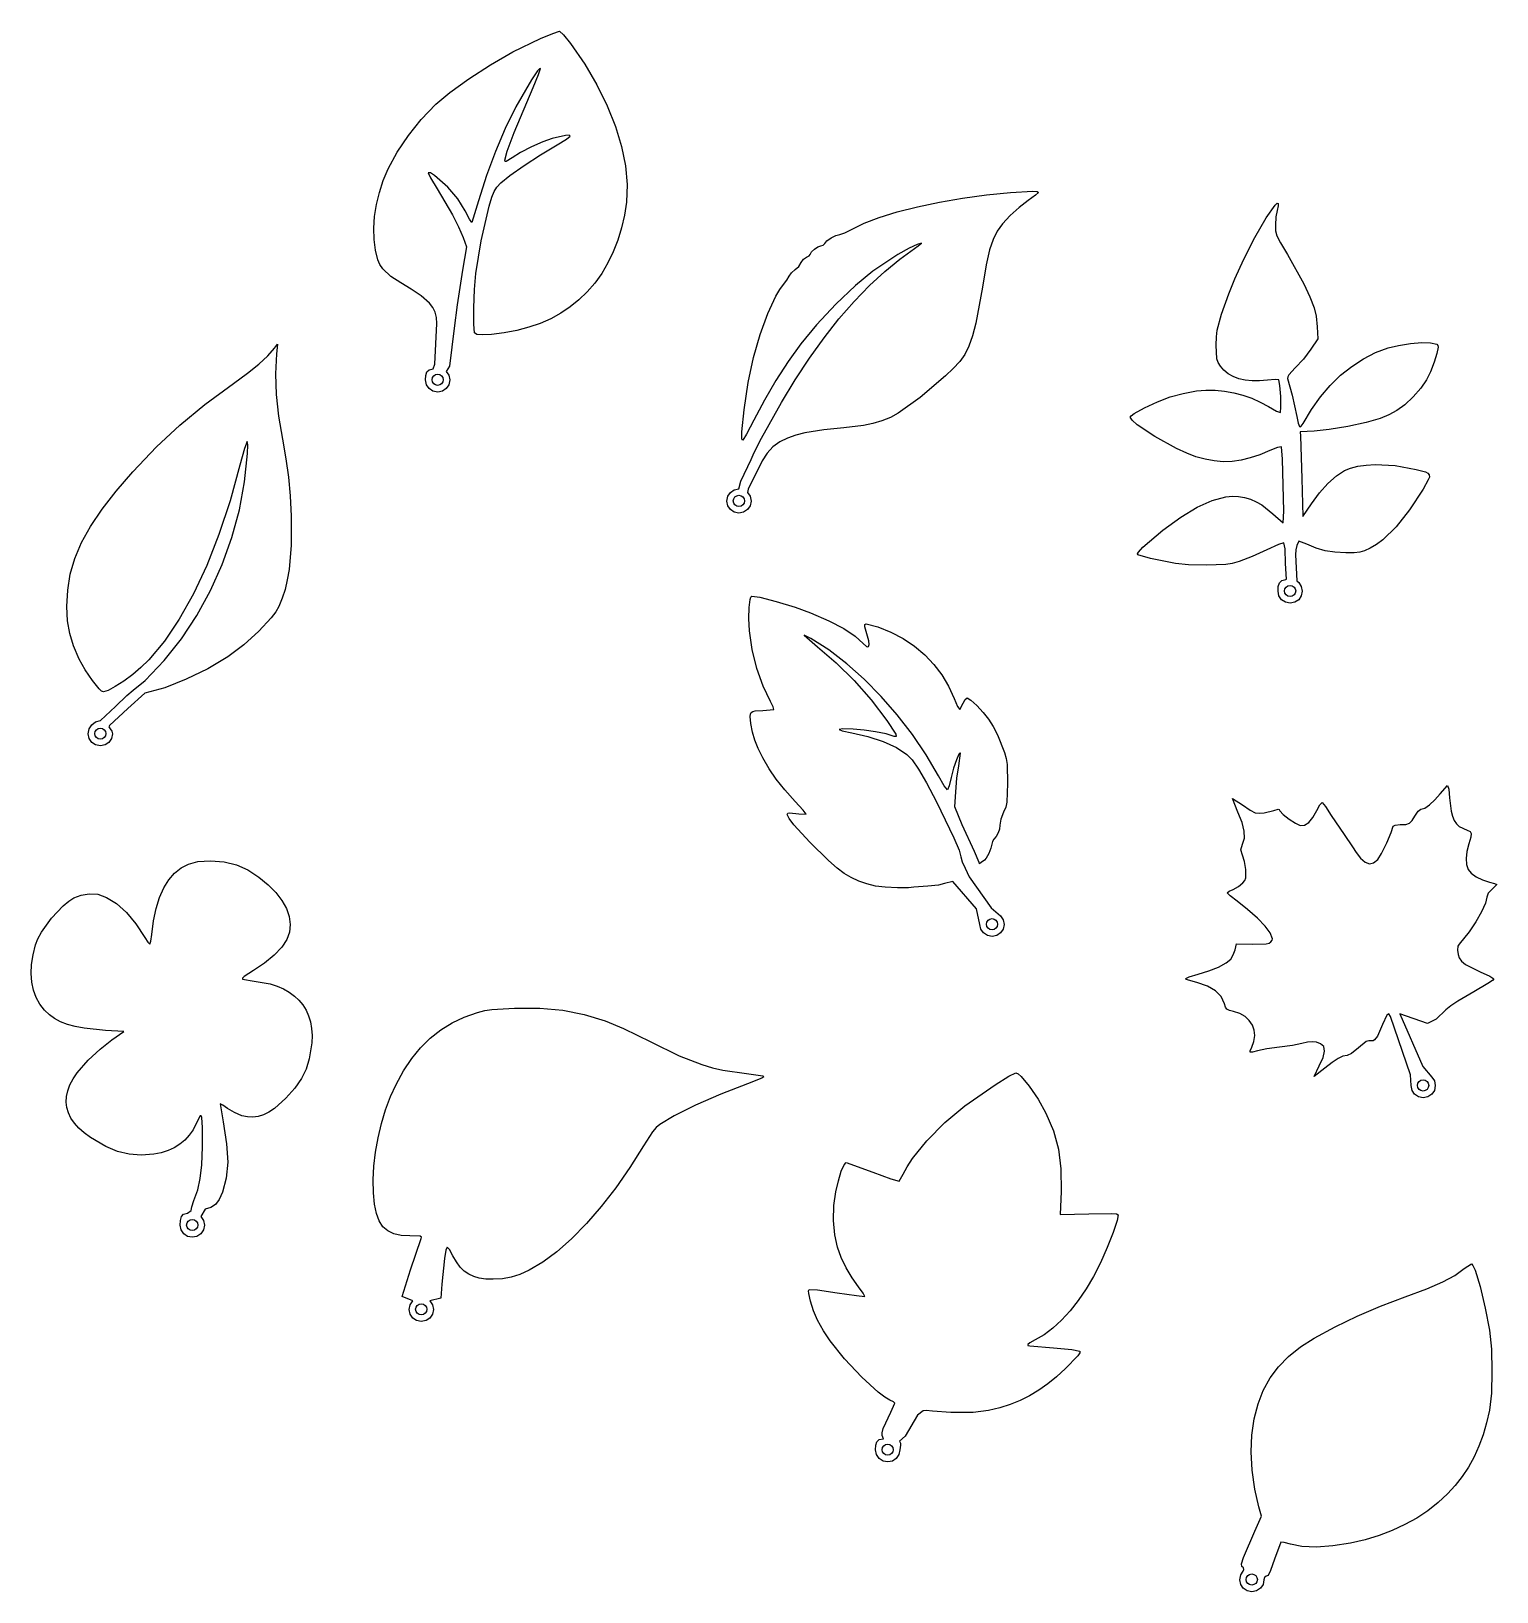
# Model space of a CAD drawing. Extents: x -162 to 89, y 92 to 360.
import ezdxf

# ---------------------------------------------------------------- set-up
doc = ezdxf.new("R2010")
doc.units = 0
doc.layers.get('0').update_dxf_attribs({"linetype": 'CONTINUOUS'})

msp = doc.modelspace()

# ---------------------------------------------------------------- linework, layer by layer
at = {"color": 7}
for points in [[(-91.032256, 301.412008), (-90.587124, 300.751781), (-90.423896, 299.943288), (-90.587124, 299.134796), (-91.03226, 298.474572), (-91.692484, 298.029436), (-92.500976, 297.866208), (-93.309472, 298.029435), (-93.969699, 298.474569), (-94.414836, 299.134793), (-94.578064, 299.943288), (-94.532875, 300.723291), (-94.347423, 301.320831), (-93.946882, 301.703282), (-93.256424, 301.838016), (-92.974904, 302.625728), (-92.644992, 309.615009), (-92.697604, 310.633091), (-92.940836, 311.544042), (-93.350395, 312.361226), (-93.901991, 313.098007), (-95.334126, 314.383819), (-97.042909, 315.508388), (-98.834008, 316.578628), (-100.51309, 317.701452), (-101.885825, 318.983772), (-102.396583, 319.718153), (-102.75788, 320.5325), (-103.182392, 322.222329), (-103.415128, 324.052454), (-103.459807, 325.99), (-103.320146, 328.002093), (-102.999865, 330.055857), (-102.502683, 332.118419), (-101.832317, 334.156903), (-100.992488, 336.138434), (-99.436142, 339.016698), (-97.529461, 341.861793), (-95.31389, 344.617412), (-92.830872, 347.227246), (-90.428676, 349.258454), (-87.171573, 351.604492), (-83.441318, 354.00598), (-79.619667, 356.203534), (-74.892476, 358.475998), (-72.755654, 359.381236), (-71.637835, 359.747196), (-70.917067, 359.130321), (-69.717451, 357.647196), (-67.29838, 354.106069), (-65.20329, 350.531841), (-63.445062, 346.961163), (-62.036575, 343.430685), (-60.990709, 339.977057), (-60.320342, 336.63693), (-60.038355, 333.446954), (-60.157627, 330.443779), (-60.490859, 328.20789), (-60.980401, 326.034146), (-61.620455, 323.935833), (-62.405228, 321.926241), (-63.328924, 320.018655), (-64.385747, 318.226364), (-65.569903, 316.562656), (-66.875595, 315.040817), (-68.277828, 313.678708), (-69.781423, 312.459046), (-71.389655, 311.38022), (-73.105801, 310.440622), (-74.933134, 309.638641), (-76.874931, 308.972669), (-78.934467, 308.441096), (-81.115016, 308.042313), (-83.286078, 307.764554), (-84.831205, 307.672728), (-85.787979, 307.766894), (-86.193984, 308.047113), (-86.193984, 308.046825), (-86.32953, 309.532713), (-86.325265, 312.303432), (-86.200197, 315.484273), (-85.973336, 318.200529), (-85.049234, 323.780017), (-83.649944, 329.747196), (-83.208233, 331.31777), (-82.837414, 332.289994), (-82.376136, 332.987677), (-81.663048, 333.734626), (-80.105002, 335.020766), (-77.700386, 336.72774), (-74.861256, 338.576164), (-71.999667, 340.286652), (-70.431792, 341.242535), (-69.779667, 341.776109), (-69.988279, 341.895346), (-70.595964, 341.859093), (-72.899667, 341.335498), (-74.487282, 340.772972), (-76.403388, 339.917933), (-78.277634, 338.948634), (-79.739667, 338.043331), (-80.760179, 337.393315), (-80.939862, 337.421665), (-81.014512, 337.649998), (-80.581296, 339.176472), (-79.391325, 342.367155), (-76.151491, 350.123554), (-75.226377, 352.303049), (-74.894531, 353.363554), (-75.0441, 353.320093), (-75.372075, 352.94339), (-76.422537, 351.410196), (-79.116523, 346.764264), (-80.931316, 343.052768), (-82.598766, 339.124344), (-84.11469, 334.989585), (-85.474904, 330.659086), (-86.641304, 326.965558), (-87.04137, 327.491511), (-87.81124, 328.948018), (-89.023998, 331.028557), (-90.772064, 332.993894), (-93.040917, 335.020087), (-93.7589, 335.450791), (-94.149736, 335.457122), (-93.745316, 334.601557), (-92.589336, 332.728238), (-89.955435, 328.275466), (-88.916376, 326.197483), (-88.130736, 324.346566), (-87.540392, 322.778173), (-88.256064, 318.762681), (-89.173317, 312.813046), (-89.699664, 308.854905), (-90.452432, 302.300504), (-91.032256, 301.412008)], [(-40.545722, 282.594824), (-38.771234, 286.328784), (-38.771234, 286.329016), (-38.268634, 287.533598), (-36.996031, 289.953343), (-33.552007, 296.081392), (-31.203114, 299.99105), (-28.767935, 303.700246), (-26.262787, 307.189231), (-23.703989, 310.438256), (-21.10786, 313.427575), (-18.490719, 316.137436), (-15.868883, 318.548094), (-13.258671, 320.639798), (-10.156511, 322.954264), (-9.556511, 323.414805), (-10.311087, 323.169563), (-11.65534, 322.556683), (-13.595125, 321.460039), (-17.904791, 318.626934), (-20.885065, 316.168753), (-24.263686, 312.937435), (-27.553758, 309.425331), (-30.268383, 306.124794), (-32.428194, 303.0832), (-34.507426, 299.854165), (-36.469297, 296.497633), (-38.277023, 293.073544), (-39.535937, 290.674323), (-40.204295, 289.62428), (-40.300987, 289.693248), (-40.356785, 289.97096), (-40.356676, 291.067157), (-39.986506, 294.824433), (-39.269469, 299.528773), (-38.381247, 303.812844), (-37.239129, 307.716057), (-35.897152, 311.338283), (-34.504057, 314.320363), (-33.834821, 315.459112), (-33.208583, 316.303139), (-32.632334, 317.065686), (-32.251007, 317.75543), (-31.854842, 318.342703), (-31.242935, 318.858882), (-30.611326, 319.40399), (-30.167775, 320.060819), (-29.769672, 320.64911), (-29.247327, 321.029438), (-28.815937, 321.256083), (-28.636511, 321.474885), (-28.427629, 321.888963), (-27.928113, 322.376917), (-27.328658, 322.783522), (-26.819959, 322.953551), (-26.388002, 323.074075), (-26.132943, 323.373551), (-25.762164, 323.828038), (-25.0567, 324.319206), (-24.24697, 324.712547), (-23.563391, 324.873551), (-22.720922, 325.149118), (-21.450935, 325.811651), (-19.41175, 326.832732), (-16.80261, 327.82792), (-13.715475, 328.776003), (-10.242308, 329.65577), (-6.475069, 330.446011), (-2.50572, 331.125514), (1.573778, 331.673069), (5.671465, 332.067465), (9.542092, 332.300255), (10.280841, 332.259238), (10.483489, 332.115913), (9.972364, 331.629012), (8.743489, 330.735913), (7.157183, 329.530874), (5.634187, 328.147547), (4.334868, 326.744266), (3.419593, 325.479366), (2.709665, 324.057294), (2.126554, 322.26922), (1.55449, 319.676083), (0.877705, 315.838818), (-0.260471, 309.683029), (-0.810315, 307.507905), (-1.417238, 305.766993), (-2.133669, 304.334566), (-3.01204, 303.084896), (-4.10478, 301.892256), (-5.464319, 300.63092), (-9.79362, 296.945263), (-13.575055, 294.234432), (-14.897339, 293.490475), (-16.339158, 292.916164), (-17.878692, 292.481877), (-19.494122, 292.157991), (-22.865385, 291.72293), (-26.278386, 291.374001), (-29.558561, 290.874222), (-31.094289, 290.493707), (-32.531349, 289.986611), (-33.847921, 289.323312), (-35.022186, 288.474187), (-36.032323, 287.409613), (-36.856511, 286.099968), (-39.301993, 281.228688), (-39.389767, 280.655032), (-38.944635, 279.994805), (-38.781407, 279.186312), (-38.944635, 278.37782), (-39.389771, 277.717596), (-40.049995, 277.27246), (-40.858487, 277.109232), (-41.666984, 277.272459), (-42.32721, 277.717593), (-42.772347, 278.377817), (-42.935575, 279.186312), (-42.772347, 279.994807), (-42.32721, 280.655031), (-41.666984, 281.100165), (-40.858487, 281.263392), (-40.545722, 282.594824)], [(55.110406, 265.205752), (55.555538, 264.545525), (55.718766, 263.737032), (55.555538, 262.92854), (55.110402, 262.268316), (54.450177, 261.82318), (53.641686, 261.659952), (52.833189, 261.823179), (52.172963, 262.268313), (51.727825, 262.928537), (51.564598, 263.737032), (51.613856, 264.533316), (51.808262, 265.166675), (52.217757, 265.584945), (52.912284, 265.73596), (52.993052, 265.79612), (52.837898, 268.490712), (52.837874, 268.490712), (52.770521, 270.988679), (52.58453, 271.99312), (51.616397, 271.716157), (49.64453, 270.830392), (47.147831, 269.701541), (44.917874, 268.840152), (43.713596, 268.477054), (42.631124, 268.273936), (39.277874, 268.16036), (36.241874, 268.243002), (33.997874, 268.454032), (29.720594, 269.334112), (27.529514, 269.97124), (27.493717, 270.140694), (27.627573, 270.418203), (28.390499, 271.283888), (31.800986, 274.163472), (34.906819, 276.425654), (37.719694, 278.13065), (40.279437, 279.284431), (42.625874, 279.892972), (43.731549, 279.994643), (44.798832, 279.962244), (45.832702, 279.796522), (46.838137, 279.498222), (47.820115, 279.068092), (48.783614, 278.506877), (50.67509, 276.994184), (52.462826, 275.464872), (52.533138, 277.46564), (52.461341, 281.885628), (52.307668, 286.35136), (52.132346, 288.48936), (51.490181, 288.378984), (50.181386, 287.854536), (48.452709, 287.125261), (46.808332, 286.56991), (45.22621, 286.18663), (43.684298, 285.973568), (42.160554, 285.92887), (40.632931, 286.050684), (39.079386, 286.337156), (37.477874, 286.786432), (35.930391, 287.381278), (34.153715, 288.210654), (30.449732, 290.249477), (27.439821, 292.255866), (26.530734, 293.044699), (26.197874, 293.582784), (26.386878, 293.822246), (26.907314, 294.187583), (28.663016, 295.155013), (30.90606, 296.203324), (33.077522, 297.050768), (35.282411, 297.643314), (37.569434, 298.058128), (39.164085, 298.182878), (40.771793, 298.169986), (42.378494, 298.022513), (43.97012, 297.74352), (45.532607, 297.336068), (47.051888, 296.80322), (48.513898, 296.148035), (49.90457, 295.373576), (51.27608, 294.605122), (51.971618, 294.362808), (52.068205, 295.269423), (52.022009, 297.13439), (51.880274, 299.016058), (51.690242, 299.972776), (51.047813, 300.013843), (49.745306, 299.892664), (48.396234, 299.772176), (47.124172, 299.7784), (45.939305, 299.90829), (44.851817, 300.158797), (43.871894, 300.526875), (43.009721, 301.009475), (42.275482, 301.603551), (41.679362, 302.306056), (41.273817, 302.945026), (41.060045, 303.557998), (40.972034, 305.906053), (41.006996, 307.357459), (41.13278, 308.497769), (41.896706, 311.224869), (43.131026, 314.704869), (44.181458, 317.278797), (45.676667, 320.633688), (47.605562, 324.379039), (49.540182, 327.728915), (51.052562, 329.897381), (51.432499, 330.253214), (51.613037, 330.224371), (51.596859, 329.803509), (51.386642, 328.983285), (51.206297, 327.912098), (51.125474, 326.514037), (51.152385, 325.518424), (51.37448, 324.659386), (51.981665, 323.467673), (53.163842, 321.474037), (55.961276, 316.413305), (57.022682, 314.173487), (57.770042, 312.304869), (58.096859, 310.85804), (58.29845, 309.064597), (58.410866, 307.024333), (57.205754, 305.224597), (55.92164, 303.538197), (54.52661, 302.010936), (53.442713, 300.844044), (53.221684, 300.467285), (53.20181, 300.210936), (53.969654, 297.329685), (54.775226, 293.704872), (55.026412, 292.545232), (55.265183, 291.991416), (55.394131, 291.926355), (55.537035, 291.994346), (55.887458, 292.504944), (57.288664, 294.863729), (58.830905, 297.029781), (60.503239, 298.993377), (62.294726, 300.744791), (64.194425, 302.274299), (66.191394, 303.572175), (68.274692, 304.628695), (70.433378, 305.434133), (72.2361, 305.875199), (74.25992, 306.193345), (76.191662, 306.350907), (77.718146, 306.310221), (78.794015, 306.080156), (78.961419, 305.878418), (78.997874, 305.549917), (78.807178, 304.503934), (78.324695, 302.971999), (77.684834, 301.333758), (77.022002, 299.968856), (76.035617, 298.543667), (74.719796, 297.044339), (73.284392, 295.688644), (71.939258, 294.694352), (70.53701, 293.957838), (69.054986, 293.325256), (66.678158, 292.643539), (63.537407, 291.966703), (60.331168, 291.42846), (57.757874, 291.16252), (55.357874, 291.061464), (55.414274, 290.283168), (55.654274, 283.026672), (55.837898, 276.548472), (57.272474, 278.706672), (58.653413, 280.587706), (60.111101, 282.216936), (61.568542, 283.516987), (62.948738, 284.410488), (64.00711, 284.835756), (65.25557, 285.147445), (66.667402, 285.345126), (68.215889, 285.428369), (71.615971, 285.24982), (75.24209, 284.60836), (76.833696, 284.177264), (77.272105, 283.95469), (77.490512, 283.675678), (77.502615, 283.30141), (77.32211, 282.793071), (76.438058, 281.218912), (74.118363, 277.66144), (71.797481, 274.757156), (69.523045, 272.558945), (68.418127, 271.741145), (67.342682, 271.119696), (66.363404, 270.666231), (65.56205, 270.423907), (64.605969, 270.328869), (63.162506, 270.317264), (61.289557, 270.401702), (59.650976, 270.656582), (58.101829, 271.114313), (56.497178, 271.807304), (55.131002, 272.317984), (54.783551, 271.585887), (54.587472, 270.84151), (54.530258, 269.938688), (54.765084, 265.495216), (55.110406, 265.205752)], [(-148.253008, 239.271816), (-148.416236, 238.463324), (-148.861372, 237.8031), (-149.521596, 237.357964), (-150.330088, 237.194736), (-151.138584, 237.357963), (-151.798811, 237.803097), (-152.243948, 238.463321), (-152.407176, 239.271816), (-152.247121, 240.098294), (-151.80466, 240.806245), (-151.136347, 241.319522), (-150.298736, 241.561976), (-147.706673, 243.950505), (-145.814096, 245.845912), (-144.694021, 246.737331), (-142.622952, 248.43344), (-139.392404, 251.825532), (-136.436094, 255.548291), (-133.774788, 259.560109), (-131.429255, 263.819379), (-129.420261, 268.284492), (-127.768575, 272.913839), (-126.494962, 277.665814), (-125.620192, 282.498808), (-125.110153, 287.312055), (-125.059651, 288.840589), (-125.169712, 289.412048), (-125.625693, 288.211266), (-126.408512, 285.32428), (-128.089072, 279.210398), (-129.992178, 273.469278), (-132.094206, 268.147112), (-134.371534, 263.290092), (-136.800538, 258.94441), (-139.357595, 255.156257), (-142.019082, 251.971828), (-143.381605, 250.620443), (-144.761376, 249.437312), (-146.286264, 248.315004), (-147.773771, 247.361693), (-149.016807, 246.699875), (-149.80828, 246.452048), (-150.110941, 246.597846), (-150.548257, 247.002282), (-151.681248, 248.38934), (-152.916041, 250.217751), (-153.961424, 252.092048), (-154.944547, 254.356869), (-155.585609, 256.457372), (-155.938559, 258.625213), (-156.057344, 261.092048), (-155.928078, 263.900096), (-155.481909, 266.628958), (-154.694097, 269.329193), (-153.539903, 272.051359), (-151.994588, 274.846013), (-150.033413, 277.763714), (-147.63164, 280.85502), (-144.764528, 284.170488), (-140.708816, 288.457713), (-136.715019, 292.208613), (-132.43742, 295.72702), (-127.530304, 299.316768), (-125.090403, 301.087666), (-123.140827, 302.656421), (-121.628002, 304.069169), (-120.498352, 305.372045), (-119.953552, 306.092045), (-120.105904, 304.417629), (-120.282803, 300.971454), (-120.182358, 297.45037), (-119.797654, 293.751496), (-119.121776, 289.771952), (-118.514835, 286.413177), (-118.087735, 283.282441), (-117.808641, 280.094917), (-117.64572, 276.565776), (-117.642203, 271.599777), (-117.977089, 267.472393), (-118.278243, 265.673091), (-118.672169, 264.023334), (-119.161591, 262.503087), (-119.749232, 261.092312), (-120.265799, 260.201575), (-121.030589, 259.174526), (-123.136547, 256.877652), (-125.730532, 254.534007), (-128.475968, 252.475912), (-131.910228, 250.418563), (-135.600172, 248.612426), (-139.285868, 247.171919), (-142.707384, 246.211464), (-145.607506, 243.613312), (-148.789304, 240.685592), (-148.863076, 240.442923), (-148.661217, 240.102748), (-148.389327, 239.700551), (-148.253008, 239.271816), (-148.253008, 239.271816)], [(-91.55152, 299.970936), (-91.626855, 299.597785), (-91.832301, 299.293065), (-92.137018, 299.087616), (-92.510168, 299.01228), (-92.883319, 299.087616), (-93.188039, 299.293065), (-93.393488, 299.597785), (-93.468824, 299.970936), (-93.393488, 300.344087), (-93.188039, 300.648807), (-92.883319, 300.854256), (-92.510168, 300.929592), (-92.137018, 300.854256), (-91.832301, 300.648807), (-91.626855, 300.344087), (-91.55152, 299.970936), (-91.55152, 299.970936)], [(-39.909031, 279.21396), (-39.984366, 278.840809), (-40.189812, 278.536089), (-40.49453, 278.33064), (-40.867679, 278.255304), (-41.24083, 278.33064), (-41.54555, 278.536089), (-41.750999, 278.840809), (-41.826335, 279.21396), (-41.750999, 279.587111), (-41.54555, 279.891831), (-41.24083, 280.09728), (-40.867679, 280.172616), (-40.49453, 280.09728), (-40.189812, 279.891831), (-39.984366, 279.587111), (-39.909031, 279.21396), (-39.909031, 279.21396)], [(4.005662, 208.056072), (4.450794, 207.395845), (4.614022, 206.587352), (4.450794, 205.77886), (4.005658, 205.118636), (3.345433, 204.6735), (2.536942, 204.510272), (1.728445, 204.673499), (1.068219, 205.118633), (0.623082, 205.778857), (0.459854, 206.587352), (-0.131437, 209.230944), (-4.203831, 213.966944), (-5.611967, 213.592128), (-6.621272, 213.331627), (-8.481495, 213.15068), (-10.893359, 212.956712), (-11.801803, 212.830905), (-13.662124, 212.83824), (-15.776049, 212.956629), (-17.445303, 213.163984), (-18.921264, 213.529141), (-20.315398, 214.012541), (-21.618415, 214.610458), (-22.821023, 215.319168), (-24.029501, 216.235365), (-25.504057, 217.523551), (-28.72471, 220.669896), (-31.42959, 223.666211), (-32.259429, 224.76686), (-32.565303, 225.420504), (-32.490603, 225.640497), (-32.201243, 225.730976), (-30.586999, 225.548776), (-29.332527, 225.477576), (-29.8345, 226.173341), (-31.204535, 227.682976), (-32.988045, 229.649994), (-34.466114, 231.493257), (-35.69757, 233.291833), (-36.741239, 235.124792), (-37.548703, 236.777445), (-38.120316, 238.191176), (-38.519017, 239.545531), (-38.807743, 241.020056), (-38.945863, 242.263662), (-38.900651, 242.663446), (-38.75406, 242.943305), (-38.48719, 243.124304), (-38.081143, 243.227507), (-36.775919, 243.284792), (-34.898423, 243.431672), (-34.99821, 243.897641), (-35.444383, 244.811672), (-36.706359, 247.46071), (-37.765968, 250.492665), (-38.563697, 253.707381), (-39.040031, 256.904704), (-39.163578, 259.044418), (-39.130394, 260.922008), (-38.956485, 262.286904), (-38.82176, 262.698789), (-38.657855, 262.888536), (-37.254097, 262.675543), (-34.445734, 261.941741), (-31.230294, 260.969627), (-28.605303, 260.041696), (-25.425261, 258.652107), (-22.887137, 257.32324), (-20.94343, 256.027277), (-19.546639, 254.7364), (-18.979048, 254.218214), (-18.78297, 254.168286), (-18.626383, 254.24772), (-18.522006, 254.567908), (-18.584109, 255.198922), (-19.250495, 257.624792), (-19.300482, 258.016872), (-19.036155, 258.144293), (-17.067343, 257.599352), (-14.808075, 256.700762), (-12.704875, 255.599603), (-10.768619, 254.30608), (-9.010184, 252.830404), (-7.440449, 251.182781), (-6.070289, 249.373419), (-4.910583, 247.412527), (-3.972207, 245.310312), (-3.371361, 243.931285), (-2.997423, 243.43436), (-2.409135, 244.505184), (-2.047056, 245.168764), (-1.704471, 245.444768), (-1.086613, 245.065357), (-0.07101, 244.129691), (1.038314, 242.941622), (1.937337, 241.805), (2.729622, 240.530289), (3.472191, 239.103109), (4.672137, 236.076312), (4.965861, 235.019225), (5.132997, 233.984327), (5.211177, 230.761792), (5.093958, 227.541627), (4.887045, 226.701126), (4.505265, 225.843992), (4.025505, 224.609257), (3.846561, 223.612128), (3.787295, 222.930589), (3.586434, 222.268079), (3.266624, 221.679037), (2.850513, 221.217904), (2.585097, 220.831891), (2.474697, 220.341808), (2.321639, 219.652357), (1.963986, 218.740587), (1.55402, 217.945168), (1.244025, 217.604768), (0.691833, 217.227632), (0.387426, 216.988971), (0.314697, 217.191472), (-0.496743, 219.068608), (-2.571567, 223.685912), (-3.834975, 226.767048), (-3.697359, 229.325912), (-3.485352, 231.685087), (-3.168879, 233.76384), (-2.882703, 235.92384), (-2.986082, 235.973289), (-3.148008, 235.779029), (-3.584974, 234.822348), (-4.068553, 233.379727), (-4.473695, 231.777096), (-4.832419, 230.32599), (-5.108343, 229.684536), (-5.649321, 230.35826), (-6.645303, 232.069168), (-8.749666, 235.67079), (-11.115264, 239.171218), (-13.701928, 242.527239), (-16.469487, 245.695638), (-19.377774, 248.633203), (-22.386618, 251.296721), (-25.455851, 253.642977), (-28.545303, 255.62876), (-29.685303, 256.158224), (-27.403671, 254.20964), (-24.166772, 251.43416), (-21.096078, 248.395799), (-18.202437, 245.106067), (-15.496695, 241.576472), (-13.963215, 239.211349), (-13.899854, 238.808386), (-14.265303, 238.83588), (-15.631861, 239.245457), (-17.421633, 239.615518), (-19.38824, 239.902938), (-21.285303, 240.064592), (-23.037365, 240.097293), (-23.66691, 239.990596), (-23.165652, 239.765909), (-21.525303, 239.44464), (-18.768568, 238.836359), (-16.142766, 237.964965), (-13.838233, 236.905017), (-12.045303, 235.731072), (-11.165437, 234.793498), (-10.08356, 233.212679), (-8.718083, 230.857391), (-6.987415, 227.596408), (-3.992285, 221.418508), (-3.119731, 219.306989), (-2.805303, 218.166064), (-2.593803, 217.337561), (-2.085303, 216.247824), (-1.365303, 214.737664), (2.396655, 209.425312), (4.005662, 208.056072)], [(54.591142, 263.76468), (54.515806, 263.391529), (54.310361, 263.086809), (54.005643, 262.88136), (53.632494, 262.806024), (53.259343, 262.88136), (52.954623, 263.086809), (52.749174, 263.391529), (52.673838, 263.76468), (52.749174, 264.137831), (52.954623, 264.442551), (53.259343, 264.648), (53.632494, 264.723336), (54.005643, 264.648), (54.310361, 264.442551), (54.515806, 264.137831), (54.591142, 263.76468), (54.591142, 263.76468)], [(-149.380632, 239.299464), (-149.455967, 238.926313), (-149.661413, 238.621593), (-149.96613, 238.416144), (-150.33928, 238.340808), (-150.712431, 238.416144), (-151.017151, 238.621593), (-151.2226, 238.926313), (-151.297936, 239.299464), (-151.2226, 239.672615), (-151.017151, 239.977335), (-150.712431, 240.182784), (-150.33928, 240.25812), (-149.96613, 240.182784), (-149.661413, 239.977335), (-149.455967, 239.672615), (-149.380632, 239.299464), (-149.380632, 239.299464)], [(77.91444, 180.413208), (78.359572, 179.752981), (78.5228, 178.944488), (78.359572, 178.135996), (77.914436, 177.475772), (77.254212, 177.030636), (76.44572, 176.867408), (75.637224, 177.030635), (74.976997, 177.475769), (74.53186, 178.135993), (74.368632, 178.944488), (74.280494, 180.821752), (70.823742, 190.812192), (70.533661, 191.235482), (70.217441, 191.019696), (69.491776, 189.406988), (68.617126, 187.446244), (68.114675, 186.795413), (67.845548, 186.632893), (67.56387, 186.60964), (67.104936, 186.647491), (66.678564, 186.514086), (65.352798, 185.428664), (64.172001, 184.473248), (63.387942, 184.101752), (62.687655, 183.976369), (61.844934, 183.586209), (60.823023, 182.910259), (59.585166, 181.927504), (57.763566, 180.501752), (58.589742, 182.313152), (58.590294, 182.313072), (59.275634, 183.793742), (59.542104, 184.878294), (59.394152, 185.635843), (58.836222, 186.135504), (58.169907, 186.393228), (57.454842, 186.480355), (56.626522, 186.397056), (55.620438, 186.143504), (54.02154, 185.816454), (51.811758, 185.525992), (49.617408, 185.240177), (48.055614, 184.924296), (47.176238, 184.672614), (46.777902, 184.652929), (46.769375, 184.920915), (47.059422, 185.532248), (47.442027, 186.532143), (47.577906, 187.51478), (47.479899, 188.455083), (47.160843, 189.327971), (46.633578, 190.108368), (45.91094, 190.771194), (45.005769, 191.291372), (43.930902, 191.643824), (43.219056, 191.825422), (42.8052, 192.034726), (42.562353, 192.378721), (42.363534, 192.964392), (41.789486, 194.220274), (40.852728, 195.210813), (39.486158, 195.987495), (37.62267, 196.601808), (36.221696, 196.999296), (35.880083, 197.154125), (35.780565, 197.29797), (36.316353, 197.607585), (37.846134, 198.037896), (39.673945, 198.602487), (41.358243, 199.283878), (42.696884, 199.989325), (43.487718, 200.626088), (43.89447, 201.344464), (44.21187, 202.231872), (44.465622, 203.239656), (47.193822, 203.210696), (49.503957, 203.264327), (50.029184, 203.389428), (50.349918, 203.607104), (50.577569, 203.868987), (50.636568, 204.125853), (50.198934, 205.123624), (49.374027, 206.263523), (48.029766, 207.669628), (46.356429, 209.159343), (44.544294, 210.550072), (43.357794, 211.46328), (42.864294, 211.99748), (43.162083, 212.283398), (43.87803, 212.599688), (44.780451, 213.059936), (45.526542, 213.691976), (45.867263, 214.144198), (46.043058, 214.574221), (46.04391, 216.014064), (45.834267, 217.383102), (45.495078, 218.473152), (45.183597, 219.373762), (45.495078, 220.322336), (45.798372, 221.382663), (45.775575, 222.585669), (45.411746, 224.033789), (44.691942, 225.829456), (43.783278, 228.181216), (45.485574, 227.0756), (46.786953, 226.177929), (47.67147, 225.718408), (48.349721, 225.64293), (49.174449, 225.69475), (50.86119, 226.128568), (51.55995, 226.338992), (51.734202, 226.268295), (51.873438, 226.076088), (52.469022, 225.429294), (53.479932, 224.631316), (54.56413, 223.927351), (55.379574, 223.5626), (56.126943, 223.615952), (56.857554, 224.066865), (57.555801, 224.901299), (58.206078, 226.105216), (58.750254, 227.112053), (59.136318, 227.477592), (59.706132, 226.783892), (60.692142, 225.244096), (62.88495, 222.019288), (64.320006, 219.908472), (64.942416, 218.903378), (65.702166, 217.930936), (66.485198, 217.241278), (67.222374, 216.972541), (67.937159, 217.122809), (68.653014, 217.690168), (69.315936, 218.764579), (70.19952, 220.561612), (70.972557, 222.362023), (71.303838, 223.446568), (71.641374, 223.628781), (72.484206, 223.701752), (73.480084, 223.744214), (74.123343, 223.937479), (74.585735, 224.380367), (75.039006, 225.171696), (75.585924, 226.030045), (76.052166, 226.341752), (76.706659, 226.542415), (77.532693, 227.096699), (78.441029, 227.933048), (79.342422, 228.979904), (80.642336, 230.421752), (80.817476, 229.794694), (80.971088, 228.287088), (81.240532, 225.984008), (81.463897, 225.120061), (81.763625, 224.415942), (82.152668, 223.847727), (82.643978, 223.391491), (83.9852, 222.719256), (84.491365, 222.501327), (84.689846, 222.176107), (84.604891, 221.537739), (84.260744, 220.380368), (83.933214, 219.06842), (83.804102, 217.878666), (83.874421, 216.849463), (84.145184, 216.019168), (84.681915, 215.356986), (85.539485, 214.734682), (86.61593, 214.212587), (87.809288, 213.851032), (88.695314, 213.613978), (89.06384, 213.421864), (88.22384, 212.59152), (87.581855, 211.924515), (87.38384, 211.264752), (87.135476, 210.229524), (86.466149, 208.744593), (85.489503, 207.030811), (84.319184, 205.309032), (82.605056, 203.194872), (82.413145, 202.82833), (82.352285, 202.180206), (82.421291, 201.449675), (82.618976, 200.835912), (83.02768, 200.262178), (83.674136, 199.738301), (86.243744, 198.472792), (87.896369, 197.701533), (88.583744, 197.262224), (88.302409, 196.943906), (87.545347, 196.436149), (85.125686, 195.031257), (82.368061, 193.405435), (81.188541, 192.621514), (80.315768, 191.916568), (78.684846, 190.346888), (77.164374, 189.572184), (72.437934, 191.264472), (76.385154, 182.199304), (77.91444, 180.413208)], [(-133.10392, 156.482656), (-132.658788, 155.822429), (-132.49556, 155.013936), (-132.658788, 154.205444), (-133.103924, 153.54522), (-133.764148, 153.100084), (-134.57264, 152.936856), (-135.381136, 153.100083), (-136.041363, 153.545217), (-136.4865, 154.205441), (-136.649728, 155.013936), (-136.610645, 155.822431), (-136.438627, 156.482655), (-136.051519, 156.927789), (-135.367168, 157.091016), (-134.741344, 157.558808), (-134.664469, 158.139212), (-134.290144, 159.228152), (-133.644252, 161.079188), (-133.217281, 163.018622), (-132.958942, 165.360635), (-132.818944, 168.419408), (-132.795429, 171.777911), (-132.926264, 173.459408), (-133.070914, 173.755271), (-133.227978, 173.741081), (-133.876864, 172.474232), (-134.443704, 171.386964), (-135.09993, 170.428142), (-135.850254, 169.594354), (-136.699385, 168.882185), (-137.652033, 168.288221), (-138.712907, 167.809047), (-139.886718, 167.44125), (-141.178176, 167.181416), (-143.319509, 167.006359), (-145.366519, 167.162486), (-147.372146, 167.658324), (-149.389328, 168.5024), (-152.030651, 170.03321), (-153.109367, 170.834214), (-154.026735, 171.658698), (-154.782715, 172.506472), (-155.377269, 173.377347), (-155.810357, 174.271132), (-156.081941, 175.187639), (-156.191981, 176.126678), (-156.140439, 177.088059), (-155.927275, 178.071592), (-155.55245, 179.077088), (-155.015926, 180.104358), (-154.317664, 181.153212), (-152.435768, 183.314912), (-150.384146, 185.185052), (-148.340024, 186.794912), (-146.301248, 188.219408), (-149.420024, 188.400488), (-153.122738, 188.768033), (-154.642922, 189.056782), (-155.974172, 189.426062), (-157.140374, 189.883783), (-158.165414, 190.437854), (-159.073178, 191.096186), (-159.887552, 191.866688), (-160.694564, 192.889044), (-161.328867, 194.040351), (-161.789108, 195.310751), (-162.073932, 196.690388), (-162.181984, 198.169403), (-162.111909, 199.737937), (-161.862352, 201.386134), (-161.43196, 203.104136), (-161.023508, 204.134667), (-160.399273, 205.278022), (-158.698798, 207.663926), (-156.721216, 209.783295), (-155.750598, 210.593481), (-154.857208, 211.157576), (-153.63874, 211.594229), (-152.24884, 211.816664), (-150.755281, 211.768721), (-149.24884, 211.200008), (-147.554278, 210.148421), (-145.864213, 208.619435), (-144.23358, 206.670586), (-142.717312, 204.359408), (-142.194596, 203.554283), (-141.870456, 203.219408), (-141.695685, 203.695283), (-141.53208, 204.839408), (-141.223838, 207.199547), (-140.776072, 209.31999), (-140.189535, 211.199301), (-139.464977, 212.836046), (-138.60315, 214.22879), (-137.604805, 215.376097), (-136.470694, 216.276534), (-135.201568, 216.928664), (-133.619754, 217.36565), (-131.4188, 217.4642), (-129.076525, 217.305297), (-127.001209, 216.821648), (-125.064182, 215.970438), (-123.136776, 214.708856), (-121.549107, 213.391153), (-120.232406, 212.040834), (-119.192658, 210.671307), (-118.435848, 209.295977), (-117.967962, 207.928251), (-117.794986, 206.581535), (-117.922905, 205.269236), (-118.357704, 204.00476), (-119.210855, 202.70733), (-120.532675, 201.309827), (-122.198023, 199.928654), (-124.08176, 198.680216), (-125.65584, 197.666783), (-125.976253, 197.366528), (-125.978944, 197.209064), (-123.982824, 196.863152), (-121.246839, 196.370829), (-120.036539, 195.987314), (-118.933115, 195.514685), (-117.93788, 194.954781), (-117.052144, 194.309443), (-116.277218, 193.580513), (-115.614415, 192.769829), (-115.065046, 191.879233), (-114.630421, 190.910565), (-114.311853, 189.865665), (-114.110653, 188.746375), (-114.028132, 187.554534), (-114.065602, 186.291983), (-114.50576, 183.562112), (-115.060054, 181.785138), (-115.867943, 180.142862), (-117.003059, 178.511215), (-118.539032, 176.766128), (-120.495919, 175.000862), (-121.433212, 174.382296), (-122.355032, 173.935043), (-123.270348, 173.655556), (-124.18813, 173.540286), (-125.117346, 173.585686), (-126.066968, 173.788208), (-127.325543, 174.312137), (-128.513696, 175.037576), (-129.350144, 175.618523), (-129.763136, 175.795064), (-129.283184, 172.71152), (-128.68346, 168.976932), (-128.49996, 165.806018), (-128.733748, 163.073863), (-129.385888, 160.655552), (-129.946535, 159.432001), (-130.597976, 158.574818), (-131.392307, 158.033616), (-132.381624, 157.758008), (-133.10392, 156.482656)], [(3.486398, 206.615), (3.411063, 206.241849), (3.205617, 205.937129), (2.900899, 205.73168), (2.52775, 205.656344), (2.154599, 205.73168), (1.849879, 205.937129), (1.64443, 206.241849), (1.569094, 206.615), (1.64443, 206.988151), (1.849879, 207.292871), (2.154599, 207.49832), (2.52775, 207.573656), (2.900899, 207.49832), (3.205617, 207.292871), (3.411063, 206.988151), (3.486398, 206.615), (3.486398, 206.615)], [(-93.842344, 142.025368), (-93.397212, 141.365141), (-93.233984, 140.556648), (-93.397212, 139.748156), (-93.842348, 139.087932), (-94.502572, 138.642796), (-95.311064, 138.479568), (-96.11956, 138.642795), (-96.779787, 139.087929), (-97.224924, 139.748153), (-97.388152, 140.556648), (-97.224923, 141.365144), (-96.779784, 142.025368), (-98.566392, 142.787808), (-97.162465, 147.366876), (-95.326688, 152.754576), (-95.295787, 152.980935), (-95.52137, 153.107451), (-97.266992, 153.174576), (-98.775724, 153.261035), (-100.034216, 153.536977), (-101.063443, 154.027248), (-101.884382, 154.756692), (-102.518007, 155.750156), (-102.985295, 157.032484), (-103.307221, 158.628524), (-103.50476, 160.56312), (-103.558178, 162.77885), (-103.437687, 165.124928), (-103.153604, 167.551712), (-102.716245, 170.009559), (-102.135926, 172.448827), (-101.422962, 174.819873), (-100.587671, 177.073054), (-99.640368, 179.158728), (-98.348788, 181.49339), (-96.94416, 183.586514), (-95.418183, 185.445424), (-93.76256, 187.077447), (-91.968993, 188.489907), (-90.029183, 189.690129), (-87.934831, 190.685438), (-85.67764, 191.48316), (-84.432084, 191.816533), (-83.19618, 192.024867), (-79.34019, 192.233808), (-74.977494, 192.210355), (-71.056638, 191.860962), (-67.384619, 191.158904), (-63.768438, 190.077456), (-60.635688, 188.713041), (-55.968438, 186.436584), (-51.091712, 184.07853), (-47.203593, 182.544423), (-45.409852, 182.013475), (-43.598773, 181.601063), (-39.57195, 181.015248), (-36.742198, 180.611304), (-36.607162, 180.449106), (-36.947657, 180.195573), (-39.408438, 179.23176), (-43.959068, 177.487159), (-48.299613, 175.598388), (-51.952717, 173.78644), (-54.44103, 172.272312), (-55.052527, 171.739449), (-55.678101, 171.009543), (-57.236046, 168.612144), (-59.547594, 164.92216), (-61.97256, 161.443221), (-64.47333, 158.216314), (-67.012289, 155.282424), (-69.551823, 152.682538), (-72.054319, 150.457641), (-74.482164, 148.64872), (-76.797742, 147.29676), (-78.418323, 146.577301), (-79.920591, 146.095014), (-81.408219, 145.823768), (-82.98488, 145.737432), (-84.254323, 145.78266), (-85.360928, 145.931589), (-86.327936, 146.197785), (-87.17859, 146.594814), (-87.936132, 147.136243), (-88.623805, 147.835638), (-89.264851, 148.706566), (-89.882512, 149.762592), (-90.502412, 150.816312), (-90.877728, 151.254576), (-91.093583, 150.717922), (-91.346364, 149.2935), (-91.80108, 144.894576), (-91.96844, 142.494576), (-93.842344, 142.025368)], [(-13.354272, 117.958704), (-13.182051, 117.6513), (-13.16964, 117.298477), (-13.266913, 116.489984), (-13.430141, 115.681492), (-13.875277, 115.021268), (-14.535501, 114.576132), (-15.343993, 114.412904), (-16.152489, 114.576131), (-16.812716, 115.021265), (-17.257853, 115.681489), (-17.421081, 116.489984), (-17.375892, 117.269987), (-17.190441, 117.867527), (-16.789901, 118.249978), (-16.099444, 118.384712), (-16.292777, 118.976032), (-16.328889, 119.378857), (-16.114293, 120.129913), (-14.842969, 122.921632), (-14.137273, 124.515976), (-14.380737, 124.737373), (-14.966081, 125.022544), (-15.845576, 125.523127), (-17.000029, 126.401534), (-19.814615, 128.97589), (-22.771446, 132.113763), (-25.232129, 135.183304), (-26.348835, 136.917022), (-27.363505, 138.72616), (-28.068738, 140.340966), (-28.608756, 141.972328), (-28.892968, 143.295512), (-28.910838, 143.740058), (-28.830785, 143.985784), (-27.381924, 143.923042), (-24.016129, 143.43244), (-20.724388, 142.933042), (-19.272001, 142.808584), (-19.531951, 143.354608), (-20.357113, 144.467224), (-21.44056, 145.970514), (-22.446659, 147.68224), (-23.313122, 149.485478), (-23.977665, 151.263304), (-24.442733, 153.385483), (-24.650813, 155.832655), (-24.594592, 158.365151), (-24.266761, 160.743304), (-23.807239, 162.644979), (-23.307841, 164.253682), (-22.840387, 165.367196), (-22.476697, 165.783304), (-17.917289, 164.09944), (-14.821529, 162.949504), (-13.407449, 162.549376), (-12.714257, 163.7608), (-12.042417, 165.046483), (-11.120628, 166.455737), (-8.656473, 169.501354), (-5.580324, 172.610448), (-2.150713, 175.495816), (3.061233, 179.086036), (5.425152, 180.548312), (6.624823, 181.143304), (7.003692, 180.974679), (7.535484, 180.503278), (8.903904, 178.858996), (10.422224, 176.624152), (11.782583, 174.21244), (13.067618, 171.180452), (13.899665, 168.061168), (14.316749, 164.655972), (14.356895, 160.766248), (14.229695, 156.829192), (19.137863, 156.975496), (23.070641, 157.02931), (23.884929, 156.958061), (24.164207, 156.81388), (23.985724, 155.78926), (23.299004, 153.743878), (22.28279, 151.163293), (21.115823, 148.533064), (19.940748, 146.234281), (18.672627, 144.086661), (17.326166, 142.107547), (15.916072, 140.314282), (14.457052, 138.724207), (12.963811, 137.354666), (11.451057, 136.223), (9.933495, 135.346552), (9.036016, 134.850571), (8.662727, 134.533312), (8.66463, 134.395043), (9.034022, 134.30392), (13.057391, 133.996624), (16.201406, 133.699087), (17.606495, 133.415536), (17.596494, 133.148862), (17.218688, 132.611068), (15.126119, 130.4422), (13.604522, 129.031697), (12.083467, 127.787413), (10.544637, 126.699359), (8.969714, 125.757547), (7.340379, 124.951987), (5.638315, 124.27269), (3.845204, 123.709667), (1.942727, 123.252928), (-0.68644, 122.887834), (-4.537273, 122.89876), (-7.675402, 123.134848), (-8.746351, 123.226214), (-9.260369, 123.183808), (-10.262825, 122.410816), (-12.360049, 118.846048), (-13.354272, 117.958704)], [(77.395176, 178.972136), (77.319841, 178.598985), (77.114395, 178.294265), (76.809678, 178.088816), (76.436528, 178.01348), (76.063377, 178.088816), (75.758657, 178.294265), (75.553208, 178.598985), (75.477872, 178.972136), (75.553208, 179.345287), (75.758657, 179.650007), (76.063377, 179.855456), (76.436528, 179.930792), (76.809678, 179.855456), (77.114395, 179.650007), (77.319841, 179.345287), (77.395176, 178.972136), (77.395176, 178.972136)], [(-133.623184, 155.041584), (-133.698519, 154.668433), (-133.903965, 154.363713), (-134.208682, 154.158264), (-134.581832, 154.082928), (-134.954983, 154.158264), (-135.259703, 154.363713), (-135.465152, 154.668433), (-135.540488, 155.041584), (-135.465152, 155.414735), (-135.259703, 155.719455), (-134.954983, 155.924904), (-134.581832, 156.00024), (-134.208682, 155.924904), (-133.903965, 155.719455), (-133.698519, 155.414735), (-133.623184, 155.041584), (-133.623184, 155.041584)], [(49.153471, 94.226872), (48.990243, 93.41838), (48.545107, 92.758156), (47.884883, 92.31302), (47.076391, 92.149792), (46.267895, 92.313019), (45.607668, 92.758153), (45.162531, 93.418377), (44.999303, 94.226872), (45.162531, 95.035365), (45.607668, 95.695592), (45.728545, 95.977655), (45.627992, 96.23172), (45.366407, 96.485944), (45.310836, 96.951096), (45.62195, 98.011699), (47.573183, 102.548152), (48.750599, 105.125464), (48.297551, 106.709704), (47.593677, 109.750874), (47.136515, 112.979071), (46.951621, 116.13997), (47.064551, 118.979248), (47.484315, 121.795573), (48.138024, 124.358755), (49.039892, 126.690947), (50.204132, 128.814304), (51.644959, 130.750978), (53.376588, 132.523123), (55.413231, 134.152892), (57.769103, 135.66244), (61.34477, 137.608261), (65.137841, 139.437367), (69.150791, 141.150882), (73.386095, 142.749928), (77.086226, 144.121627), (79.808739, 145.288468), (81.84578, 146.389663), (83.489496, 147.564424), (84.729792, 148.379248), (84.986934, 148.086407), (85.334123, 147.273887), (86.191308, 144.485836), (87.08669, 140.807145), (87.805608, 137.029864), (88.130189, 133.75489), (88.238328, 129.910234), (88.130108, 126.192739), (87.805608, 123.299248), (87.320285, 121.13258), (86.719381, 119.075753), (86.001997, 117.126965), (85.167231, 115.284412), (84.214184, 113.54629), (83.141955, 111.910796), (81.949645, 110.376128), (80.636352, 108.94048), (79.014301, 107.437257), (77.249768, 106.055917), (75.348289, 104.799272), (73.315403, 103.670134), (71.156648, 102.671313), (68.877561, 101.805622), (66.48368, 101.075871), (63.980543, 100.484872), (60.973415, 100.011796), (58.132154, 99.828139), (55.642366, 99.936519), (53.689655, 100.339552), (52.615844, 100.629244), (52.056239, 100.63864), (50.976239, 97.730008), (50.279594, 95.794987), (49.849655, 94.960072), (49.501563, 94.80856), (49.26225, 94.583408), (49.153471, 94.226872), (49.153471, 94.226872)], [(-94.361608, 140.584296), (-94.436943, 140.211145), (-94.642389, 139.906425), (-94.947106, 139.700976), (-95.320256, 139.62564), (-95.693407, 139.700976), (-95.998127, 139.906425), (-96.203576, 140.211145), (-96.278912, 140.584296), (-96.203576, 140.957447), (-95.998127, 141.262167), (-95.693407, 141.467616), (-95.320256, 141.542952), (-94.947106, 141.467616), (-94.642389, 141.262167), (-94.436943, 140.957447), (-94.361608, 140.584296), (-94.361608, 140.584296)], [(-14.394537, 116.517632), (-14.469872, 116.144481), (-14.675318, 115.839761), (-14.980035, 115.634312), (-15.353185, 115.558976), (-15.726336, 115.634312), (-16.031056, 115.839761), (-16.236504, 116.144481), (-16.311841, 116.517632), (-16.236504, 116.890783), (-16.031056, 117.195503), (-15.726336, 117.400952), (-15.353185, 117.476288), (-14.980035, 117.400952), (-14.675318, 117.195503), (-14.469872, 116.890783), (-14.394537, 116.517632), (-14.394537, 116.517632)], [(48.025847, 94.25452), (47.950512, 93.881369), (47.745066, 93.576649), (47.440349, 93.3712), (47.067199, 93.295864), (46.694048, 93.3712), (46.389328, 93.576649), (46.18388, 93.881369), (46.108543, 94.25452), (46.18388, 94.627671), (46.389328, 94.932391), (46.694048, 95.13784), (47.067199, 95.213176), (47.440349, 95.13784), (47.745066, 94.932391), (47.950512, 94.627671), (48.025847, 94.25452), (48.025847, 94.25452)]]:
    msp.add_lwpolyline(points, dxfattribs=at)

doc.saveas('drawing.dxf')
